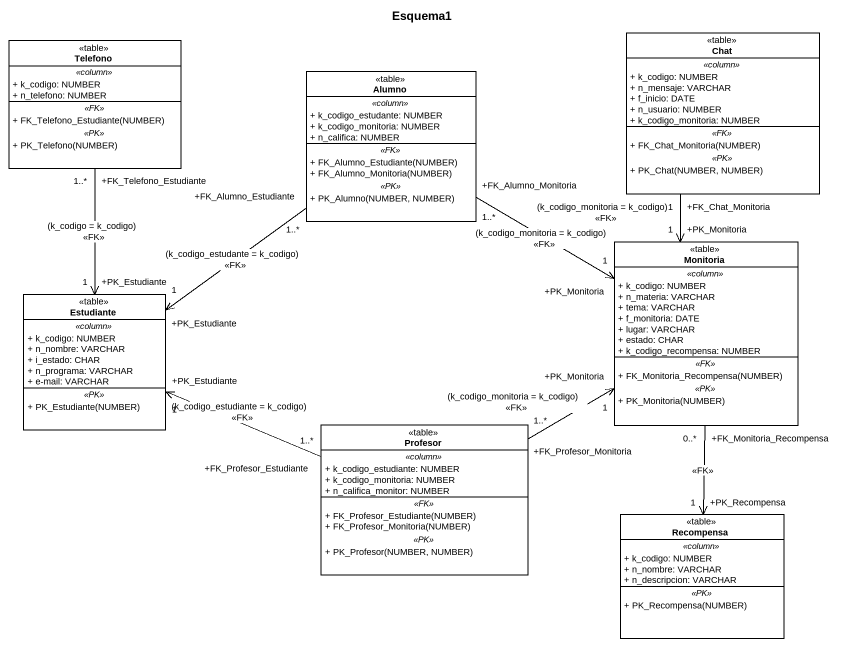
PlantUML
@startuml
title Esquema1
hide circle
hide empty members
skinparam classAttributeIconSize 0
class Telefono <<table>> {
  .. <<column>> ..
  + k_codigo: NUMBER
  + n_telefono: NUMBER
  .. <<FK>> ..
  + FK_Telefono_Estudiante(NUMBER)
  .. <<PK>> ..
  + PK_Telefono(NUMBER)
}
class Chat <<table>> {
  .. <<column>> ..
  + k_codigo: NUMBER
  + n_mensaje: VARCHAR
  + f_inicio: DATE
  + n_usuario: NUMBER
  + k_codigo_monitoria: NUMBER
  .. <<FK>> ..
  + FK_Chat_Monitoria(NUMBER)
  .. <<PK>> ..
  + PK_Chat(NUMBER, NUMBER)
}
class Alumno <<table>> {
  .. <<column>> ..
  + k_codigo_estudante: NUMBER
  + k_codigo_monitoria: NUMBER
  + n_califica: NUMBER
  .. <<FK>> ..
  + FK_Alumno_Estudiante(NUMBER)
  + FK_Alumno_Monitoria(NUMBER)
  .. <<PK>> ..
  + PK_Alumno(NUMBER, NUMBER)
}
class Monitoria <<table>> {
  .. <<column>> ..
  + k_codigo: NUMBER
  + n_materia: VARCHAR
  + tema: VARCHAR
  + f_monitoria: DATE
  + lugar: VARCHAR
  + estado: CHAR
  + k_codigo_recompensa: NUMBER
  .. <<FK>> ..
  + FK_Monitoria_Recompensa(NUMBER)
  .. <<PK>> ..
  + PK_Monitoria(NUMBER)
}
class Estudiante <<table>> {
  .. <<column>> ..
  + k_codigo: NUMBER
  + n_nombre: VARCHAR
  + i_estado: CHAR
  + n_programa: VARCHAR
  + e-mail: VARCHAR
  .. <<PK>> ..
  + PK_Estudiante(NUMBER)
}
class Profesor <<table>> {
  .. <<column>> ..
  + k_codigo_estudiante: NUMBER
  + k_codigo_monitoria: NUMBER
  + n_califica_monitor: NUMBER
  .. <<FK>> ..
  + FK_Profesor_Estudiante(NUMBER)
  + FK_Profesor_Monitoria(NUMBER)
  .. <<PK>> ..
  + PK_Profesor(NUMBER, NUMBER)
}
class Recompensa <<table>> {
  .. <<column>> ..
  + k_codigo: NUMBER
  + n_nombre: VARCHAR
  + n_descripcion: VARCHAR
  .. <<PK>> ..
  + PK_Recompensa(NUMBER)
}
Telefono "+FK_Telefono_Estudiante\n1..*" --> "+PK_Estudiante\n1" Estudiante : (k_codigo = k_codigo)\n<<FK>>
Chat "+FK_Chat_Monitoria\n1" --> "+PK_Monitoria\n1" Monitoria : (k_codigo_monitoria = k_codigo)\n<<FK>>
Alumno "+FK_Alumno_Monitoria\n1..*" -right-> "+PK_Monitoria\n1" Monitoria : (k_codigo_monitoria = k_codigo)\n<<FK>>
Alumno "+FK_Alumno_Estudiante\n1..*" --> "+PK_Estudiante\n1" Estudiante : (k_codigo_estudante = k_codigo)\n<<FK>>
Monitoria "+FK_Monitoria_Recompensa\n0..*" --> "+PK_Recompensa\n1" Recompensa : <<FK>>
Profesor "+FK_Profesor_Monitoria\n1..*" -right-> "+PK_Monitoria\n1" Monitoria : (k_codigo_monitoria = k_codigo)\n<<FK>>
Profesor "+FK_Profesor_Estudiante\n1..*" -left-> "+PK_Estudiante\n1" Estudiante : (k_codigo_estudiante = k_codigo)\n<<FK>>
@enduml
